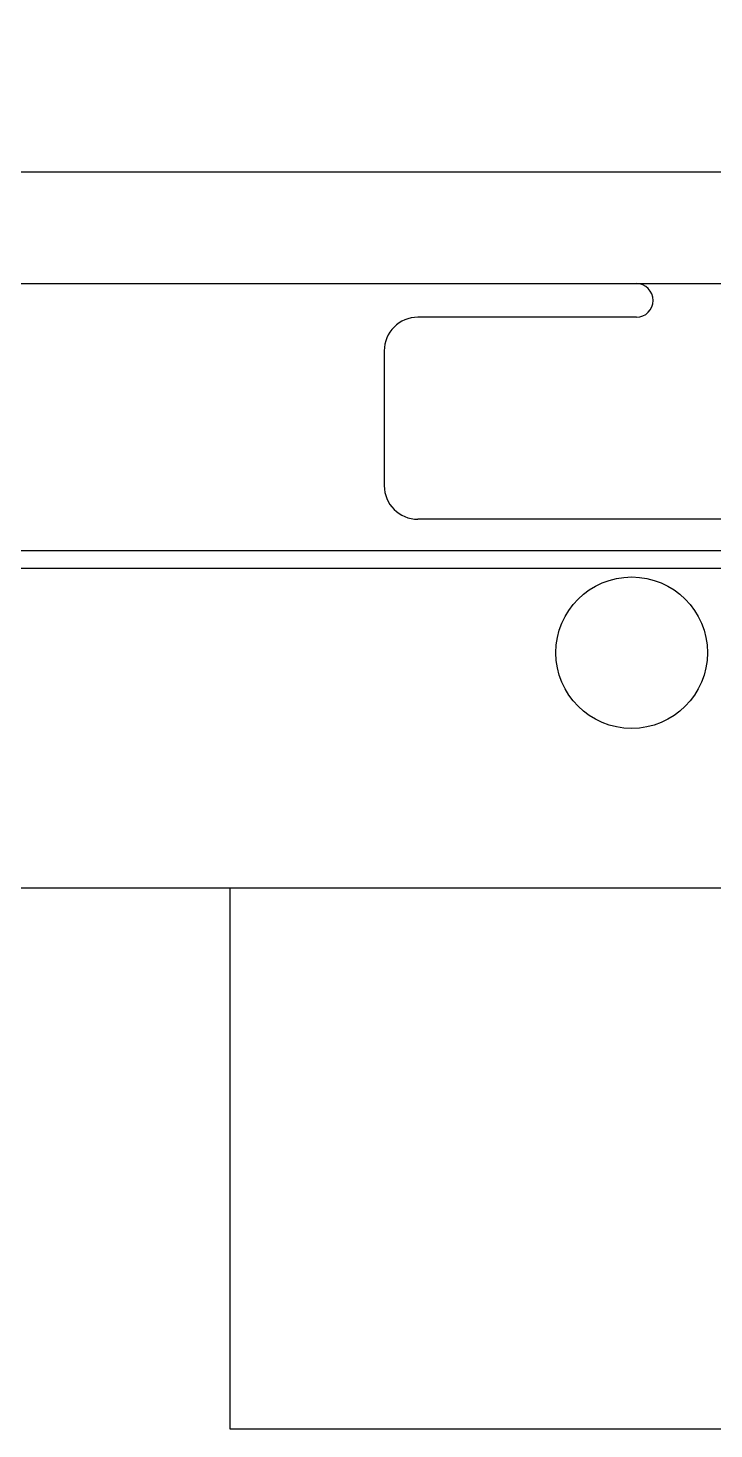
# Model space of a CAD drawing. Header units: millimetres. Extents: x -1239.8 to -1238.3, y 2246.86 to 2247.74.
# Drawn here: x -1239.3344 to -1239.168, y 2246.8629 to 2247.2028 of the extents above; entities that cross this region are included whole.
import ezdxf

# ---------------------------------------------------------------- set-up
doc = ezdxf.new("R2010")
doc.units = ezdxf.units.MM
doc.layers.add('jacuzzi', color=1, linetype='Continuous')

msp = doc.modelspace()

# ---------------------------------------------------------------- linework, layer by layer
at = {"layer": 'jacuzzi'}
for p, q in [((-1239.55664, 2247.16785), (-1238.87581, 2247.16785)), ((-1239.55664, 2247.14077), (-1239.16237, 2247.14077)), ((-1239.18687, 2247.1326), (-1239.23988, 2247.1326)), ((-1239.24805, 2247.12444), (-1239.24805, 2247.09177)), ((-1239.10936, 2247.0836), (-1239.23988, 2247.0836)), ((-1238.88781, 2247.0759), (-1239.55664, 2247.0759)), ((-1238.73965, 2247.07161), (-1239.56758, 2247.07161)), ((-1239.28548, 2246.99411), (-1239.28548, 2246.86286)), ((-1239.28548, 2246.86286), (-1238.76048, 2246.86286))]:
    msp.add_line(p, q, dxfattribs=at)
at = {"layer": 'jacuzzi', "color": 3}
msp.add_lwpolyline([(-1238.29904, 2247.00636, -0.414214), (-1238.31129, 2246.99411), (-1239.78679, 2246.99411, -0.414214), (-1239.79904, 2247.00636), (-1239.79904, 2247.73186, -0.414214), (-1239.78679, 2247.74411), (-1238.31129, 2247.74411, -0.414214), (-1238.29904, 2247.73186)], format="xyb", close=True, dxfattribs=at)
at = {"layer": 'jacuzzi'}
msp.add_circle((-1239.18801, 2247.05121), 0.01838, dxfattribs=at)
for centre, radius, start, end in [((-1239.18687, 2247.13669), 0.00408, 270, 90), ((-1239.23988, 2247.12444), 0.00817, 90, 180), ((-1239.23988, 2247.09177), 0.00817, 180, 270)]:
    msp.add_arc(centre, radius, start, end, dxfattribs=at)

doc.saveas('drawing.dxf')
